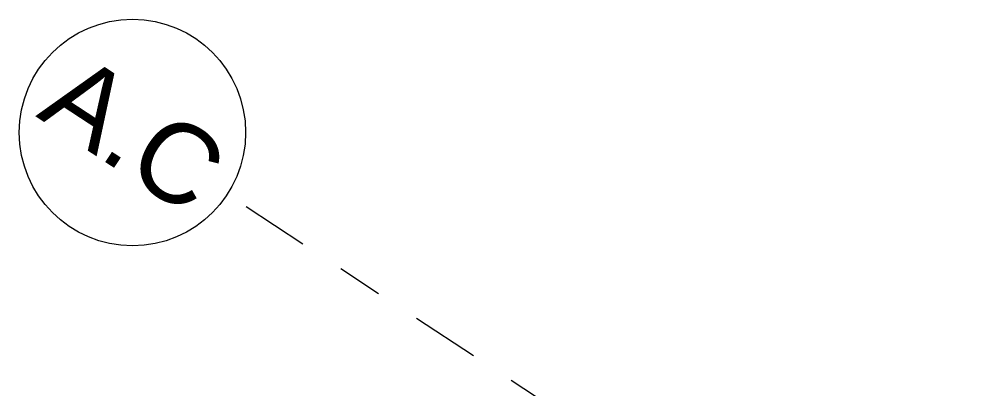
# Model space of a CAD drawing. Header units: metres. Extents: x 2696278.3 to 2696314, y 1245153.2 to 1245192.4.
# Drawn here: x 2696284.987 to 2696287.119, y 1245177.034 to 1245177.85 of the extents above; entities that cross this region are included whole.
import ezdxf

# ---------------------------------------------------------------- set-up
doc = ezdxf.new("R2010")
doc.units = ezdxf.units.M
doc.linetypes.add('000_hbf_Strichpunkt 3_1_1mm Achsen', pattern=[0.25, 0.15, -0.05, 0, -0.05])
doc.layers.add('1_M01_Achsen.V', color=7, linetype='Continuous')
doc.styles.add('ERSTELLTER_STIL_2', font='arial.ttf')

msp = doc.modelspace()

# ---------------------------------------------------------------- linework, layer by layer
at = {"layer": '1_M01_Achsen.V', "color": 62, "linetype": '000_hbf_Strichpunkt 3_1_1mm Achsen', "lineweight": 13, "true_color": 0x8cbb26}
msp.add_line((2696287.1194, 1245176.3677), (2696285.4459, 1245177.4628), dxfattribs=at)
msp.add_line((2696287.1194, 1245176.3677), (2696285.4459, 1245177.4628), dxfattribs=at)
at = {"layer": '1_M01_Achsen.V', "color": 62, "linetype": 'Continuous', "lineweight": 13, "true_color": 0x8cbb26}
msp.add_circle((2696285.2367, 1245177.5997), 0.25, dxfattribs=at)
msp.add_circle((2696285.2367, 1245177.5997), 0.25, dxfattribs=at)

# ---------------------------------------------------------------- texts
at = {"layer": '1_M01_Achsen.V', "color": 7, "lineweight": 13, "insert": (2696285.1173, 1245177.7825), "char_height": 0.175, "attachment_point": 1, "rotation": 326.8, "style": 'ERSTELLTER_STIL_2'}
msp.add_mtext('\\A1;{\\pql;\\pt0;\\fArial|b0|i0|c0|p0;\\W1.000000;A.C}', dxfattribs=at)
msp.add_mtext('\\A1;{\\pql;\\pt0;\\fArial|b0|i0|c0|p0;\\W1.000000;A.C}', dxfattribs=at)

doc.saveas('drawing.dxf')
